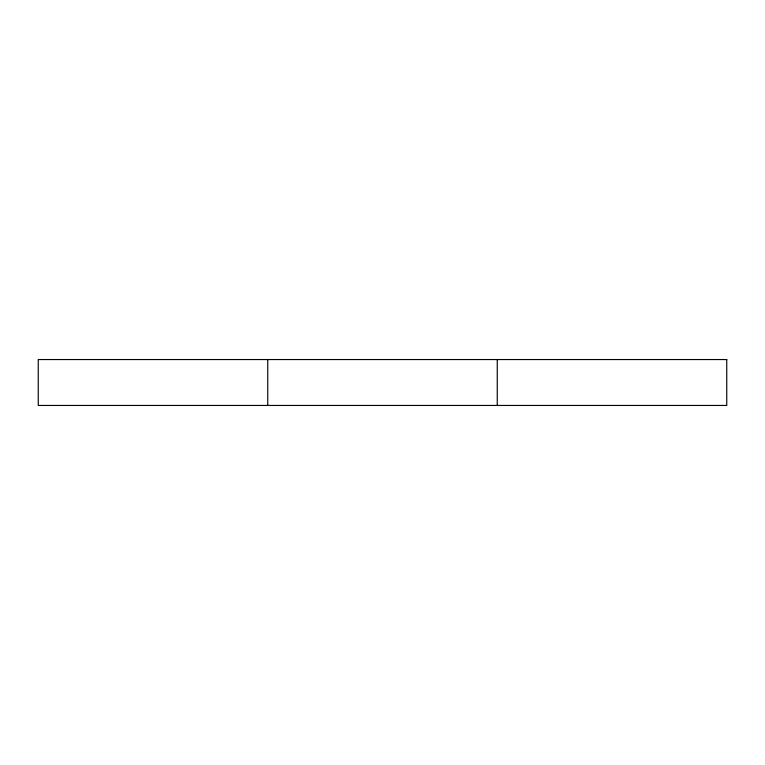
<?xml version="1.0" encoding="UTF-8"?>
<svg xmlns="http://www.w3.org/2000/svg" width="765" height="765" viewBox="0 0 765 765"><rect width="100%" height="100%" fill="white"/><g stroke="black" fill="none" stroke-linecap="round" stroke-linejoin="round"><path stroke-width="1.15" d="M497.25 359.55L497.25 405.45M267.75 359.55L267.75 405.45M726.75 359.55L38.25 359.55L38.25 405.45L726.75 405.45L726.75 359.55"/></g></svg>
